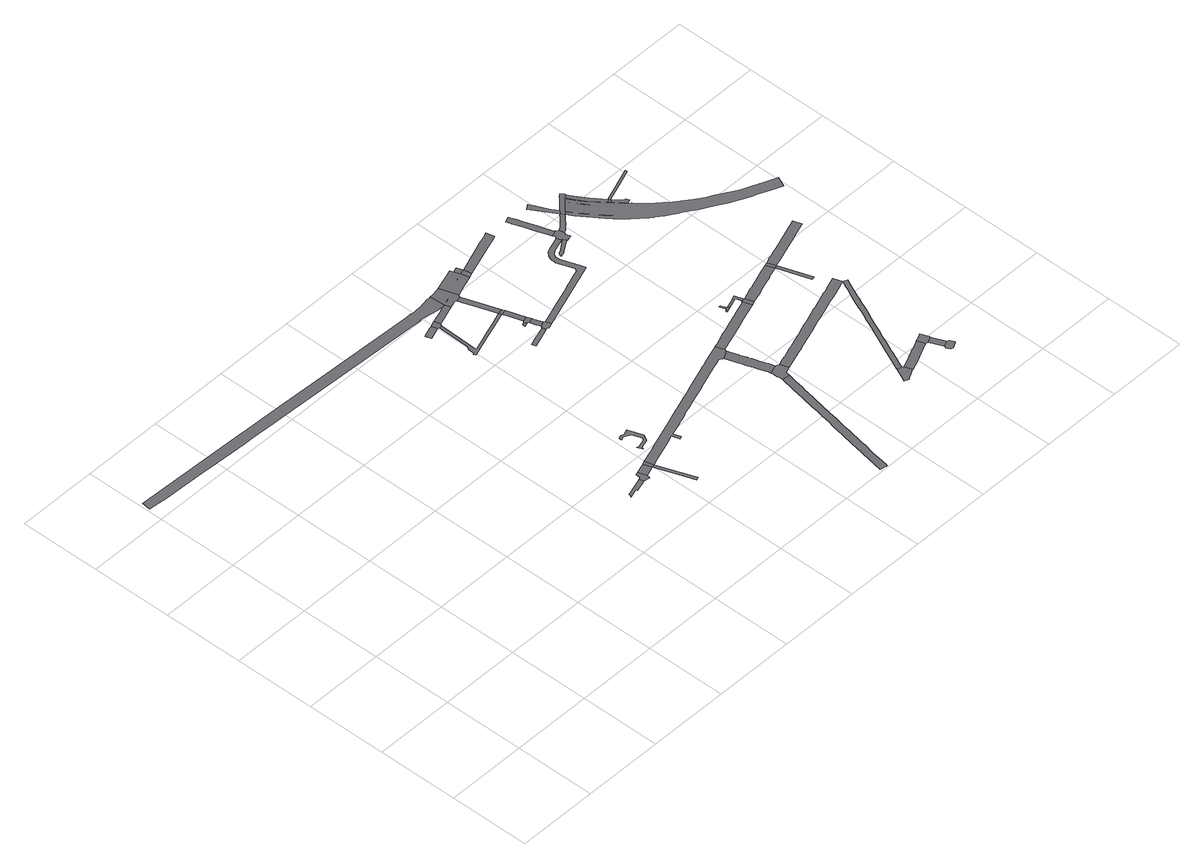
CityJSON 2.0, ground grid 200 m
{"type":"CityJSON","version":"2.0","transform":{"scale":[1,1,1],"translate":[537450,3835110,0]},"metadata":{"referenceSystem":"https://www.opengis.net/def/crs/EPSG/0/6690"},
"CityObjects":{
"road1":{"type":"Road","attributes":{"RoadStructureAttribute.sectionType":"7"},"geometry":[{"type":"MultiSurface","lod":"1","boundaries":[[[0,1,2,3,4,5,6,7,8,9,10,11,12,13,14,15,16,17,18,19,20,21,22,23,24,25,26,27,28,29,30,31,32,33,34,35,36,37,38,39]]]}]},
"road2":{"type":"Road","attributes":{"RoadStructureAttribute.sectionType":"1"},"geometry":[{"type":"MultiSurface","lod":"1","boundaries":[[[40,41,42,43,44,45,46,47,48]]]}]},
"road3":{"type":"Road","geometry":[{"type":"MultiSurface","lod":"1","boundaries":[[[49,50,51,52,53,40,48,54,55,56]]]}]},
"road4":{"type":"Road","attributes":{"RoadStructureAttribute.sectionType":"1"},"geometry":[{"type":"MultiSurface","lod":"1","boundaries":[[[57,58,59,49,56,60,61]]]}]},
"road5":{"type":"Road","geometry":[{"type":"MultiSurface","lod":"1","boundaries":[[[62,57,61,63,64]]]}]},
"road6":{"type":"Road","attributes":{"RoadStructureAttribute.sectionType":"1"},"geometry":[{"type":"MultiSurface","lod":"1","boundaries":[[[65,66,67,68,69,70,71,72,73,64,63]]]}]},
"road7":{"type":"Road","geometry":[{"type":"MultiSurface","lod":"1","boundaries":[[[74,75,76,77,78,79,80,81,82,83,84,85,86,87,88]]]}]},
"road8":{"type":"Road","attributes":{"RoadStructureAttribute.sectionType":"1"},"geometry":[{"type":"MultiSurface","lod":"1","boundaries":[[[89,90,91,92,93,94,95,96,97]]]}]},
"road9":{"type":"Road","geometry":[{"type":"MultiSurface","lod":"1","boundaries":[[[98,89,97,99,100,101,102]]]}]},
"road10":{"type":"Road","attributes":{"RoadStructureAttribute.sectionType":"1"},"geometry":[{"type":"MultiSurface","lod":"1","boundaries":[[[103,104,105,106,107,108,109,110,111,112,113,114,115,116,117,118,119,120,121,122,123,124,125,62,64,126,127,128,129,130,131,132,133,134,135,136,137,138,139,140,141,142,143,144,145,146,147,148,149,150,151,152,153,154,155]]]}]},
"road11":{"type":"Road","attributes":{"RoadStructureAttribute.sectionType":"1"},"geometry":[{"type":"MultiSurface","lod":"1","boundaries":[[[156,157,158,159,160,161,162,163,100,99,164,165,166,167,168,169,170,171,172,173,174,175,176]]]}]},
"road12":{"type":"Road","attributes":{"RoadStructureAttribute.sectionType":"1"},"geometry":[{"type":"MultiSurface","lod":"1","boundaries":[[[38,177,178,179,180,181,98,102,182,183,184,185]]]}]},
"road13":{"type":"Road","attributes":{"RoadStructureAttribute.sectionType":"1"},"geometry":[{"type":"MultiSurface","lod":"1","boundaries":[[[186,187,188,189,190,191,192,193]]]}]},
"road14":{"type":"Road","geometry":[{"type":"MultiSurface","lod":"1","boundaries":[[[194,195,196,197,198,199]]]}]},
"road15":{"type":"Road","geometry":[{"type":"MultiSurface","lod":"1","boundaries":[[[200,201,202,203,204,203,205,206,207,208,209,210,211,39,38,185],[212,213,214,212,215]]]}]},
"road16":{"type":"Road","attributes":{"RoadStructureAttribute.sectionType":"1"},"geometry":[{"type":"MultiSurface","lod":"1","boundaries":[[[216,217,218,202,201,219,220,221,176,222]]]}]},
"road17":{"type":"Road","geometry":[{"type":"MultiSurface","lod":"1","boundaries":[[[223,222,176,175,224]]]}]},
"road18":{"type":"Road","attributes":{"RoadStructureAttribute.sectionType":"1"},"geometry":[{"type":"MultiSurface","lod":"1","boundaries":[[[225,226,224,175,227,228,229,230,231,232,233]]]}]},
"road19":{"type":"Road","geometry":[{"type":"MultiSurface","lod":"1","boundaries":[[[233,232,234,235,194,199,236,237,238]]]}]},
"road20":{"type":"Road","attributes":{"RoadStructureAttribute.sectionType":"1"},"geometry":[{"type":"MultiSurface","lod":"1","boundaries":[[[239,240,238,237,241,242,243,244,245]]]}]},
"road21":{"type":"Road","geometry":[{"type":"MultiSurface","lod":"1","boundaries":[[[246,245,244,247,186,193,248,249,250,251,252]]]}]},
"road22":{"type":"Road","attributes":{"RoadStructureAttribute.sectionType":"1"},"geometry":[{"type":"MultiSurface","lod":"1","boundaries":[[[253,254,255,256,257,258,259,260,261,262,263,264,265,266,267,268,269,270,271,272,273,274,275,276,277,278,279,280,281,282,283,284,285,286,287,288,289,290,291,292,293,294,295,296,297,298,299,300,301,302,303,304,305,306,307,308,309,310]]]}]},
"road23":{"type":"Road","geometry":[{"type":"MultiSurface","lod":"1","boundaries":[[[311,312,207,206,313,314,315,316,317,318,319,320,317,321,322,323,324,322,325]]]}]},
"road24":{"type":"Road","geometry":[{"type":"MultiSurface","lod":"1","boundaries":[[[326,317,316,327]]]}]},
"road25":{"type":"Road","geometry":[{"type":"MultiSurface","lod":"1","boundaries":[[[328,321,317,329]]]}]},
"road26":{"type":"Road","attributes":{"RoadStructureAttribute.sectionType":"1"},"geometry":[{"type":"MultiSurface","lod":"1","boundaries":[[[329,317,326]]]}]},
"road27":{"type":"Road","geometry":[{"type":"MultiSurface","lod":"1","boundaries":[[[330,331,332,333,334,335,336,337,338,339,340,154,153,341,342,343,344,345,346,347,348,349,350,351,352,353,354,355,356]]]}]},
"road28":{"type":"Road","geometry":[{"type":"MultiSurface","lod":"1","boundaries":[[[356,355,357,358,359,360,361,253,310,362,363,364]]]}]},
"road29":{"type":"Road","attributes":{"RoadStructureAttribute.sectionType":"1"},"geometry":[{"type":"MultiSurface","lod":"1","boundaries":[[[365,366,367,368,369,370,371,372,373,374,375,376,377,378,379,380,381,382,383,384,385,386,387,388,389,390,391,392,393,394,395,396,397,252,251,398,399,400,401,402,403,404,405,406,407,408,409,410,411,412,413]]]}]},
"road30":{"type":"Road","geometry":[{"type":"MultiSurface","lod":"1","boundaries":[[[414,415,416,417,326,327,418,419,420,421]]]}]},
"road31":{"type":"Road","attributes":{"RoadStructureAttribute.sectionType":"1"},"geometry":[{"type":"MultiSurface","lod":"1","boundaries":[[[422,423,424,425,426,427,428,429,430,431,432,433,434,435,436,437,103,155,438,439,440,441,442,443,444,445,446,447,448]]]}]},
"road32":{"type":"Road","geometry":[{"type":"MultiSurface","lod":"1","boundaries":[[[449,450,451,452,453,454,455,456,457,458,459,460,461,462,463,464,465]]]}]},
"road33":{"type":"Road","geometry":[{"type":"MultiSurface","lod":"1","boundaries":[[[466,467,468,469]]]}]},
"road34":{"type":"Road","attributes":{"RoadStructureAttribute.sectionType":"1"},"geometry":[{"type":"MultiSurface","lod":"1","boundaries":[[[470,471,472,473]]]}]},
"road35":{"type":"Road","geometry":[{"type":"MultiSurface","lod":"1","boundaries":[[[473,472,466,469,474,475]]]}]},
"road36":{"type":"Road","attributes":{"RoadStructureAttribute.sectionType":"1"},"geometry":[{"type":"MultiSurface","lod":"1","boundaries":[[[476,477,478,479,480,481,482,483,484,485,486]]]}]},
"road37":{"type":"Road","attributes":{"RoadStructureAttribute.sectionType":"1"},"geometry":[{"type":"MultiSurface","lod":"1","boundaries":[[[487,488,489,475,474,490,491,492,493]]]}]},
"road38":{"type":"Road","attributes":{"RoadStructureAttribute.sectionType":"1"},"geometry":[{"type":"MultiSurface","lod":"1","boundaries":[[[494,495,496,497,498,499,500,501,502,503,504,505,506,507,508,509,510,511,512,513,514,515,516,517,518,519,364,363,520,521,522,523,524,525,526,527,528,529,530,531,532,533,534,535]]]}]},
"road39":{"type":"Road","geometry":[{"type":"MultiSurface","lod":"1","boundaries":[[[493,492,536,422,448,537,538]]]}]},
"road40":{"type":"Road","attributes":{"RoadStructureAttribute.sectionType":"1"},"geometry":[{"type":"MultiSurface","lod":"1","boundaries":[[[539,540,541,542,543,544,545,546,547,548,549,550,551,552,553,554,555,556,557,558]]]}]},
"road41":{"type":"Road","geometry":[{"type":"MultiSurface","lod":"1","boundaries":[[[558,557,559,560,365,413,561,562,476,486,563,564,565,566,567,568,569]]]}]},
"road42":{"type":"Road","attributes":{"RoadStructureAttribute.sectionType":"1"},"geometry":[{"type":"MultiSurface","lod":"1","boundaries":[[[570,571,572,573,574,575,576,577,578,579,580,581,582,583,462,461,584,585,586,587,588,589,590,591]]]}]},
"road43":{"type":"Road","attributes":{"RoadStructureAttribute.sectionType":"1"},"geometry":[{"type":"MultiSurface","lod":"1","boundaries":[[[592,593,594,595,596,597,598,599,600,569,568,601,602,603,604,605,606,607]]]}]},
"road44":{"type":"Road","attributes":{"RoadStructureAttribute.sectionType":"1"},"geometry":[{"type":"MultiSurface","lod":"1","boundaries":[[[535,608,609,610,611,612,613,614,615,616,617,618,619,620,621,622,623,624,449,465,625,626,627,628,629,630,631,632,633,634,635,636,637,638,639,640,641,642,643,644]]]}]},
"road45":{"type":"Road","geometry":[{"type":"MultiSurface","lod":"1","boundaries":[[[645,646,570,591,647,648,649]]]}]},
"road46":{"type":"Road","attributes":{"RoadStructureAttribute.sectionType":"1"},"geometry":[{"type":"MultiSurface","lod":"1","boundaries":[[[650,651,652,653,654,655,656,657,658,659,538,537,660,661,662,663,664,665,666,667,668]]]}]},
"road47":{"type":"Road","attributes":{"function":"1","RoadStructureAttribute.sectionType":"7"},"geometry":[{"type":"MultiSurface","lod":"1","boundaries":[[[669,670,671,672,673,674,675,592,676]]]}]},
"road48":{"type":"Road","attributes":{"RoadStructureAttribute.sectionType":"1"},"geometry":[{"type":"MultiSurface","lod":"1","boundaries":[[[677,678,679,648,647,680,681,682,683]]]}]},
"road49":{"type":"Road","geometry":[{"type":"MultiSurface","lod":"1","boundaries":[[[684,683,682,685,686,687,688,689,690,691]]]}]},
"road50":{"type":"Road","geometry":[{"type":"MultiSurface","lod":"1","boundaries":[[[692,693,694,695,696,697,676,698,676,592,607,699,700,701,702,701,703,704,705,706,707]]]}]},
"road51":{"type":"Road","geometry":[{"type":"MultiSurface","lod":"1","boundaries":[[[708,650,668,709]]]}]},
"road52":{"type":"Road","attributes":{"RoadStructureAttribute.sectionType":"1"},"geometry":[{"type":"MultiSurface","lod":"1","boundaries":[[[710,711,709,668]]]}]},
"road53":{"type":"Road","attributes":{"RoadStructureAttribute.sectionType":"1"},"geometry":[{"type":"MultiSurface","lod":"1","boundaries":[[[712,713,714,706,705,715,716,717,718]]]}]},
"road54":{"type":"Road","geometry":[{"type":"MultiSurface","lod":"1","boundaries":[[[719,718,717,720,721]]]}]},
"road55":{"type":"Road","geometry":[{"type":"MultiSurface","lod":"1","boundaries":[[[722,723,724,725,721,720]]]}]},
"road56":{"type":"Road","attributes":{"RoadStructureAttribute.sectionType":"1"},"geometry":[{"type":"MultiSurface","lod":"1","boundaries":[[[726,727,728,729,730,731,732,733,708,709,734,735,736,737,738]]]}]},
"road57":{"type":"Road","attributes":{"RoadStructureAttribute.sectionType":"1"},"geometry":[{"type":"MultiSurface","lod":"1","boundaries":[[[739,740,741,742,719,721]]]}]},
"road58":{"type":"Road","attributes":{"function":"1","RoadStructureAttribute.sectionType":"7"},"geometry":[{"type":"MultiSurface","lod":"1","boundaries":[[[743,744,745,746,747,748,749,750,751,752,753,754,755,756,757,758,759,760,761,762,763,764,765,766,767,768,769,770,703,701,771,772,773,774,775,776,777,775,774,778,771,779,780,701,700,781,782,783,784,785,786,787,788,789,790,791,792,793,794,795,699,607,796,797,798,799,800,801,802,803,804,805,806,807,808,809,810,811,812,813,814,815,816,817,818,819,820,821,822,823,824,825,826,827,828,829,830,831,832,833]]]}]}
},
"vertices":[
[855,1034,0],[850,1034,0],[838,1032,0],[829,1031,0],[826,1030,0],[822,1030,0],[795,1028,0],[795,1030,0],[792,1030,0],[782,1030,0],[547,1039,0],[426,1045,0],[386,1046,0],[306,1049,0],[303,1050,0],[10,1060,0],[7,1038,0],[56,1034,0],[107,1032,0],[176,1029,0],[182,1028,0],[281,1024,0],[305,1023,0],[366,1020,0],[416,1018,0],[426,1018,0],[445,1017,0],[764,1003,0],[791,1002,0],[795,1002,0],[795,1004,0],[822,1000,0],[824,1000,0],[827,999,0],[841,997,0],[850,996,0],[854,996,0],[859,997,0],[862,998,0],[860,1035,0],
[753,353,0],[707,338,0],[706,332,0],[704,331,0],[704,330,0],[709,332,0],[726,338,0],[727,333,0],[757,343,0],
[766,369,0],[762,368,0],[760,368,0],[758,355,0],[755,354,0],[771,340,0],[772,344,0],[773,349,0],
[791,378,0],[788,377,0],[783,375,0],[790,355,0],[799,358,0],
[799,381,0],[799,357,0],[806,360,0],
[800,355,0],[817,308,0],[822,293,0],[832,265,0],[836,267,0],[840,268,0],[828,300,0],[825,308,0],[808,355,0],
[831,466,0],[824,469,0],[815,466,0],[815,459,0],[824,462,0],[840,454,0],[848,432,0],[845,425,0],[826,419,0],[820,421,0],[826,408,0],[828,413,0],[849,420,0],[856,435,0],[844,471,0],
[797,975,0],[792,973,0],[790,973,0],[775,967,0],[768,965,0],[767,964,0],[769,957,0],[772,950,0],[801,960,0],
[811,980,0],[805,959,0],[812,959,0],[812,960,0],[816,965,0],
[1148,502,0],[1138,499,0],[1124,494,0],[1123,494,0],[1120,493,0],[1108,489,0],[1094,484,0],[1083,480,0],[1075,477,0],[1058,471,0],[1041,465,0],[1026,460,0],[1010,454,0],[994,449,0],[976,443,0],[959,437,0],[942,431,0],[932,427,0],[909,419,0],[844,397,0],[832,392,0],[826,390,0],[805,383,0],[816,364,0],[866,381,0],[874,384,0],[893,391,0],[899,372,0],[905,375,0],[899,393,0],[932,404,0],[934,405,0],[938,406,0],[947,409,0],[957,413,0],[962,415,0],[980,421,0],[998,427,0],[1015,433,0],[1033,439,0],[1049,445,0],[1066,451,0],[1084,457,0],[1101,463,0],[1107,465,0],[1117,468,0],[1120,469,0],[1125,471,0],[1127,470,0],[1132,467,0],[1134,466,0],[1154,477,0],[1155,482,0],
[889,887,0],[850,874,0],[848,873,0],[813,861,0],[812,862,0],[809,864,0],[810,873,0],[810,877,0],[804,919,0],[803,880,0],[801,877,0],[799,870,0],[798,856,0],[795,855,0],[797,849,0],[805,852,0],[809,853,0],[836,863,0],[879,877,0],[921,891,0],[919,898,0],
[849,993,0],[842,990,0],[833,987,0],[822,984,0],[812,980,0],[844,975,0],[844,976,0],[847,976,0],[867,983,0],
[948,803,0],[928,796,0],[914,792,0],[905,789,0],[897,786,0],[900,776,0],[928,786,0],[951,794,0],
[935,842,0],[928,839,0],[928,836,0],[928,832,0],[929,833,0],[937,835,0],
[884,989,0],[888,987,0],[900,990,0],[900,991,0],[897,999,0],[901,992,0],[904,996,0],[889,1040,0],[883,1038,0],[871,1035,0],[867,1035,0],[863,1035,0],[876,1002,0],[877,1002,0],[878,1003,0],[873,1001,0],
[927,913,0],[921,931,0],[910,963,0],[895,966,0],[900,951,0],[915,908,0],[931,902,0],
[933,896,0],[934,894,0],
[942,870,0],[940,877,0],[927,875,0],[928,873,0],[931,866,0],[933,859,0],[937,846,0],[938,845,0],[949,850,0],
[936,843,0],[936,842,0],[938,835,0],[942,834,0],[954,837,0],
[961,816,0],[954,836,0],[942,833,0],[947,818,0],[949,812,0],[951,809,0],[962,813,0],
[964,812,0],[950,807,0],[954,795,0],[958,792,0],[960,793,0],[971,797,0],[966,810,0],
[1171,335,0],[1168,321,0],[1167,312,0],[1164,297,0],[1161,282,0],[1159,267,0],[1152,233,0],[1150,219,0],[1147,203,0],[1146,201,0],[1146,199,0],[1145,191,0],[1142,175,0],[1140,168,0],[1140,167,0],[1138,157,0],[1137,149,0],[1134,133,0],[1127,97,0],[1126,90,0],[1121,62,0],[1111,8,0],[1111,7,0],[1114,6,0],[1119,5,0],[1120,5,0],[1129,3,0],[1130,8,0],[1131,13,0],[1131,14,0],[1132,22,0],[1137,51,0],[1143,80,0],[1144,87,0],[1145,92,0],[1147,102,0],[1150,120,0],[1150,121,0],[1153,135,0],[1153,139,0],[1155,150,0],[1156,154,0],[1158,163,0],[1160,175,0],[1163,189,0],[1164,196,0],[1164,199,0],[1165,205,0],[1167,216,0],[1170,229,0],[1172,240,0],[1173,247,0],[1178,271,0],[1179,280,0],[1181,288,0],[1185,312,0],[1186,316,0],[1189,332,0],
[943,1057,0],[926,1051,0],[905,996,0],[926,1004,0],[936,1007,0],[957,1014,0],[952,1034,0],[933,1027,0],[933,1028,0],[951,1034,0],[947,1049,0],[946,1049,0],[929,1043,0],[928,1043,0],[946,1050,0],
[965,1038,0],[969,1019,0],
[959,1053,0],[964,1039,0],
[1185,388,0],[1184,390,0],[1178,408,0],[1175,417,0],[1173,423,0],[1170,430,0],[1170,431,0],[1169,434,0],[1164,448,0],[1163,452,0],[1162,453,0],[1143,442,0],[1143,441,0],[1145,435,0],[1145,434,0],[1148,427,0],[1150,421,0],[1152,415,0],[1154,410,0],[1154,409,0],[1155,407,0],[1157,402,0],[1159,393,0],[1166,375,0],[1167,373,0],[1169,366,0],[1190,373,0],
[1169,363,0],[1170,360,0],[1170,358,0],[1170,347,0],[1171,343,0],[1191,343,0],[1206,348,0],[1199,369,0],
[1162,960,0],[1160,959,0],[1130,949,0],[1128,948,0],[1125,947,0],[1121,944,0],[1120,943,0],[1118,941,0],[1116,939,0],[1115,938,0],[1113,934,0],[1111,931,0],[1110,928,0],[1110,927,0],[1109,923,0],[1109,920,0],[1109,916,0],[1109,912,0],[1110,908,0],[1122,875,0],[1123,871,0],[1122,868,0],[1120,864,0],[1106,859,0],[1080,850,0],[1077,849,0],[1067,845,0],[1055,841,0],[1043,837,0],[1026,831,0],[1009,825,0],[991,819,0],[970,812,0],[1134,854,0],[1141,856,0],[1137,869,0],[1123,909,0],[1122,913,0],[1121,917,0],[1121,920,0],[1121,923,0],[1122,924,0],[1122,926,0],[1124,930,0],[1126,932,0],[1127,933,0],[1130,935,0],[1133,937,0],[1167,949,0],
[1076,1078,0],[1068,1074,0],[1046,1067,0],[1021,1058,0],[1037,1042,0],[1049,1046,0],[1072,1054,0],[1081,1057,0],
[1284,550,0],[1272,546,0],[1252,539,0],[1239,534,0],[1238,534,0],[1233,532,0],[1212,525,0],[1208,523,0],[1207,523,0],[1199,520,0],[1189,517,0],[1186,516,0],[1167,509,0],[1154,504,0],[1153,504,0],[1151,504,0],[1163,485,0],[1167,486,0],[1175,489,0],[1181,491,0],[1194,495,0],[1206,499,0],[1226,506,0],[1247,514,0],[1268,521,0],[1289,528,0],[1291,529,0],
[1353,182,0],[1352,180,0],[1344,161,0],[1337,147,0],[1347,142,0],[1350,145,0],[1354,147,0],[1359,149,0],[1364,152,0],[1368,154,0],[1371,155,0],[1373,156,0],[1375,156,0],[1367,175,0],[1365,177,0],[1364,178,0],[1363,178,0],
[1244,559,0],[1241,558,0],[1241,554,0],[1245,555,0],
[1244,576,0],[1240,575,0],[1245,562,0],[1249,563,0],
[1253,558,0],[1252,562,0],
[1168,948,0],[1143,930,0],[1134,925,0],[1133,924,0],[1132,923,0],[1131,921,0],[1131,919,0],[1130,917,0],[1141,920,0],[1143,922,0],[1173,941,0],
[1285,575,0],[1278,573,0],[1277,571,0],[1278,567,0],[1281,566,0],[1285,552,0],[1292,554,0],
[1461,460,0],[1431,449,0],[1422,446,0],[1420,445,0],[1417,445,0],[1399,438,0],[1376,430,0],[1373,429,0],[1368,428,0],[1363,426,0],[1354,423,0],[1334,415,0],[1333,415,0],[1327,413,0],[1317,410,0],[1303,405,0],[1296,402,0],[1272,394,0],[1255,388,0],[1246,385,0],[1239,383,0],[1236,382,0],[1233,380,0],[1223,377,0],[1222,377,0],[1208,372,0],[1238,359,0],[1242,360,0],[1246,362,0],[1259,366,0],[1275,372,0],[1292,378,0],[1318,387,0],[1344,396,0],[1356,400,0],[1377,407,0],[1400,415,0],[1405,417,0],[1407,418,0],[1420,422,0],[1432,426,0],[1468,439,0],
[1284,552,0],[1301,533,0],[1294,553,0],
[1176,976,0],[1174,983,0],[1167,1003,0],[1165,1009,0],[1152,1045,0],[1148,1058,0],[1142,1075,0],[1128,1070,0],[1132,1058,0],[1132,1057,0],[1134,1053,0],[1135,1048,0],[1140,1037,0],[1142,1030,0],[1144,1023,0],[1151,1004,0],[1151,1003,0],[1160,978,0],[1162,971,0],[1177,976,0],
[1164,968,0],[1165,965,0],[1170,950,0],[1170,949,0],[1174,938,0],[1188,943,0],[1184,954,0],[1185,955,0],[1185,956,0],[1187,960,0],[1184,972,0],
[1441,208,0],[1440,207,0],[1434,204,0],[1430,203,0],[1429,202,0],[1426,201,0],[1420,198,0],[1417,197,0],[1410,194,0],[1403,191,0],[1399,189,0],[1395,187,0],[1385,183,0],[1372,177,0],[1376,157,0],[1386,161,0],[1396,165,0],[1434,183,0],[1439,185,0],[1442,186,0],[1446,188,0],[1449,189,0],
[1221,1003,0],[1217,1000,0],[1216,998,0],[1211,993,0],[1210,993,0],[1207,990,0],[1197,980,0],[1191,975,0],[1186,973,0],[1194,962,0],[1200,969,0],[1204,972,0],[1218,986,0],[1224,992,0],[1225,993,0],[1227,994,0],
[1468,437,0],[1461,424,0],[1459,419,0],[1457,413,0],[1449,397,0],[1433,362,0],[1433,361,0],[1432,359,0],[1427,347,0],[1425,342,0],[1422,335,0],[1417,326,0],[1412,314,0],[1412,313,0],[1392,269,0],[1375,232,0],[1363,204,0],[1373,200,0],[1381,218,0],[1386,229,0],[1395,249,0],[1404,269,0],[1411,285,0],[1413,289,0],[1421,307,0],[1424,314,0],[1427,321,0],[1433,332,0],[1439,347,0],[1445,361,0],[1448,367,0],[1449,369,0],[1454,380,0],[1454,381,0],[1457,388,0],[1472,421,0],[1478,434,0],
[1461,217,0],[1453,213,0],[1454,188,0],[1468,194,0],[1469,198,0],
[1395,589,0],[1388,586,0],[1382,584,0],[1374,582,0],[1369,580,0],[1351,573,0],[1334,568,0],[1328,565,0],[1323,564,0],[1307,558,0],[1308,535,0],[1323,540,0],[1340,546,0],[1342,547,0],[1355,552,0],[1375,558,0],[1375,559,0],[1391,564,0],[1403,568,0],
[1218,1027,0],[1209,1044,0],[1202,1061,0],[1197,1071,0],[1184,1062,0],[1189,1055,0],[1197,1043,0],[1228,1010,0],
[1482,163,0],[1480,167,0],[1469,192,0],[1455,186,0],[1468,156,0],[1469,156,0],[1483,161,0],
[1486,160,0],[1469,155,0],[1467,150,0],[1472,140,0],[1477,138,0],[1491,145,0],[1493,149,0],[1488,159,0],
[1264,1044,0],[1262,1042,0],[1257,1038,0],[1257,1037,0],[1256,1036,0],[1249,1029,0],[1228,1009,0],[1233,1000,0],[1233,1001,0],[1254,1020,0],[1253,1020,0],[1261,1027,0],[1263,1029,0],[1263,1028,0],[1271,1032,0],[1270,1036,0],
[1403,591,0],[1410,571,0],
[1430,489,0],[1438,491,0],
[1304,980,0],[1296,991,0],[1273,1027,0],[1286,987,0],[1312,956,0],[1313,954,0],[1320,959,0],
[1321,960,0],[1317,950,0],[1323,955,0],
[1340,922,0],[1348,925,0],[1345,933,0],[1341,933,0],
[1530,636,0],[1448,607,0],[1437,603,0],[1430,601,0],[1423,598,0],[1420,598,0],[1417,597,0],[1406,592,0],[1430,578,0],[1453,586,0],[1499,602,0],[1508,605,0],[1537,615,0],
[1325,956,0],[1356,967,0],[1407,986,0],[1406,991,0],
[1604,744,0],[1603,744,0],[1602,745,0],[1576,755,0],[1546,768,0],[1528,776,0],[1520,780,0],[1515,782,0],[1479,805,0],[1460,815,0],[1438,830,0],[1423,841,0],[1405,855,0],[1390,868,0],[1379,879,0],[1358,900,0],[1344,916,0],[1335,925,0],[1332,928,0],[1331,929,0],[1320,943,0],[1307,958,0],[1296,973,0],[1282,992,0],[1272,1007,0],[1263,1023,0],[1263,1024,0],[1262,1025,0],[1263,1005,0],[1269,997,0],[1275,987,0],[1287,969,0],[1302,950,0],[1326,922,0],[1325,922,0],[1274,987,0],[1255,1018,0],[1254,1019,0],[1236,997,0],[1245,982,0],[1255,967,0],[1268,949,0],[1281,933,0],[1292,919,0],[1305,904,0],[1304,904,0],[1302,907,0],[1290,920,0],[1279,934,0],[1267,950,0],[1254,968,0],[1244,983,0],[1234,998,0],[1228,993,0],[1237,977,0],[1245,966,0],[1252,955,0],[1260,945,0],[1267,935,0],[1275,925,0],[1285,912,0],[1298,898,0],[1299,896,0],[1308,887,0],[1315,880,0],[1319,876,0],[1322,873,0],[1325,871,0],[1329,867,0],[1337,860,0],[1345,853,0],[1346,853,0],[1354,846,0],[1363,840,0],[1376,832,0],[1387,825,0],[1393,821,0],[1397,819,0],[1425,801,0],[1453,784,0],[1471,774,0],[1476,771,0],[1484,767,0],[1490,764,0],[1509,755,0],[1530,745,0],[1534,744,0],[1547,738,0],[1568,729,0],[1593,719,0],[1604,743,0]
]}
